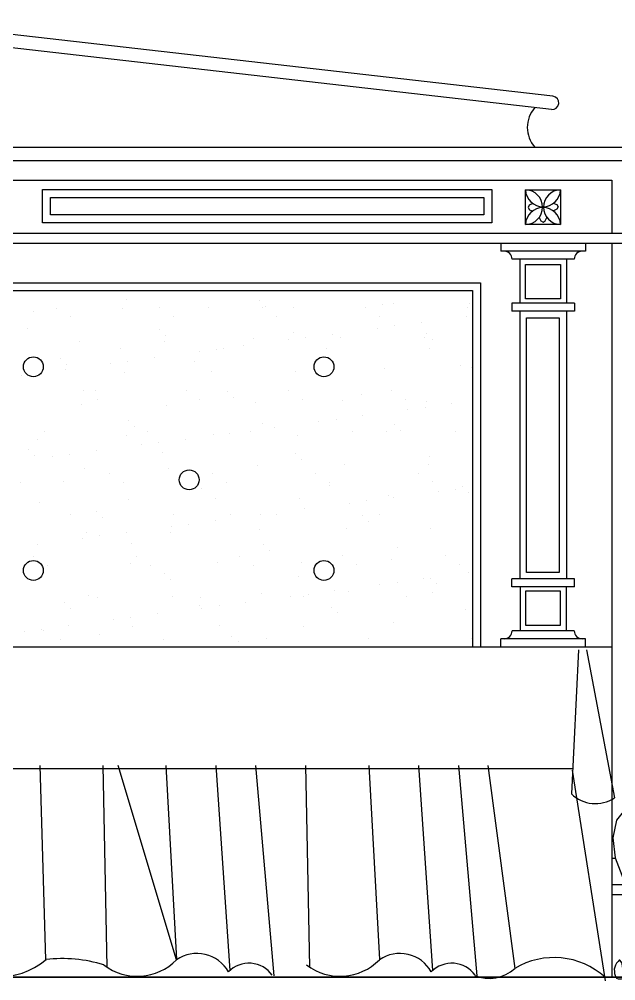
# Model space of a CAD drawing. Header units: inches. Extents: x 4.1 to 46.6, y 13.1 to 37.9.
# Drawn here: x 21.124 to 22.027, y 33.063 to 34.518 of the extents above; entities that cross this region are included whole.
import ezdxf

# ---------------------------------------------------------------- set-up
doc = ezdxf.new("R2010")
doc.units = ezdxf.units.IN
doc.header["$MEASUREMENT"] = 0
for name, color, linetype in [('02', 2, 'Continuous'), ('1', 1, 'Continuous'), ('4', 4, 'Continuous')]:
    doc.layers.add(name, color=color, linetype=linetype)

msp = doc.modelspace()

# ---------------------------------------------------------------- linework, layer by layer
at = {"layer": '02'}
for p, q in [((19.7847, 34.179), (22.0373, 34.179)), ((19.801, 33.5684), (22.021, 33.5684)), ((21.9828, 33.5634), (22.0252, 33.3398)), ((21.1554, 33.3884), (21.1642, 33.0944)), ((21.2507, 33.3884), (21.2569, 33.0836)), ((21.3625, 33.0948), (21.2742, 33.3884)), ((21.3463, 33.3884), (21.3626, 33.0949)), ((21.4218, 33.3884), (21.443, 33.0785)), ((21.4821, 33.3884), (21.5096, 33.0704)), ((21.5578, 33.3884), (21.5639, 33.0836)), ((21.6533, 33.3884), (21.6696, 33.0949)), ((21.7288, 33.3884), (21.75, 33.0785)), ((21.7891, 33.3884), (21.8167, 33.0704)), ((21.8336, 33.3884), (21.8743, 33.0815)), ((22.0118, 33.063), (21.9618, 33.3816)), ((22.021, 33.2483), (22.0263, 33.2483)), ((22.021, 33.2084), (22.0417, 33.2084)), ((22.021, 33.1934), (22.0466, 33.1934)), ((23.0016, 33.0683), (18.9772, 33.0683))]:
    msp.add_line(p, q, dxfattribs=at)
msp.add_lwpolyline([(19.9996, 33.5684), (19.9996, 34.119), (21.8224, 34.119), (21.8224, 33.5684)], dxfattribs=at)
for centre in [(21.1458, 33.9918), (21.5856, 33.9918), (21.3816, 33.8208), (21.1458, 33.6837), (21.5856, 33.6837)]:
    msp.add_circle(centre, 0.015, dxfattribs=at)
for centre, radius, start, end in [((21.9963, 33.3823), 0.0514, 225.0511, 304.1524), ((21.089, 33.188), 0.1201, 230.7677, 309.2164), ((21.1899, 32.8888), 0.2077, 72.4879, 96.8888), ((21.303, 33.1527), 0.083, 232.4463, 315.8175), ((21.3933, 33.0495), 0.0548, 29.5851, 124.1893), ((21.61, 33.1527), 0.083, 232.4463, 315.8175), ((21.7004, 33.0495), 0.0548, 29.5851, 124.1893), ((21.9337, 32.983), 0.1151, 47.8387, 121.1086), ((21.472, 33.0465), 0.0431, 35.0354, 135.8799), ((21.779, 33.0465), 0.0431, 35.0354, 135.8799), ((21.8357, 33.1232), 0.0567, 247.2957, 312.8042)]:
    msp.add_arc(centre, radius, start, end, dxfattribs=at)
at = {"layer": '1'}
for p, q in [((21.2872, 34.0935), (21.2872, 34.0935)), ((21.4873, 34.0917), (21.4873, 34.0917)), ((21.4965, 34.0833), (21.4965, 34.0833)), ((21.6745, 34.086), (21.6745, 34.086)), ((21.6903, 34.0873), (21.6903, 34.0873)), ((21.8054, 34.0877), (21.8054, 34.0877)), ((21.1457, 34.0752), (21.1457, 34.0752)), ((21.1807, 34.0807), (21.1807, 34.0807)), ((21.2807, 34.0801), (21.2807, 34.0801)), ((21.3364, 34.081), (21.3364, 34.081)), ((21.4116, 34.0818), (21.4116, 34.0818)), ((21.4921, 34.0812), (21.4921, 34.0812)), ((21.5132, 34.0678), (21.5132, 34.0678)), ((21.5395, 34.0812), (21.5395, 34.0812)), ((21.6478, 34.0815), (21.6478, 34.0815)), ((21.6689, 34.0681), (21.6689, 34.0681)), ((21.801, 34.0679), (21.801, 34.0679)), ((21.8035, 34.0818), (21.8035, 34.0818)), ((21.2018, 34.0672), (21.2018, 34.0672)), ((21.3575, 34.0675), (21.3575, 34.0675)), ((21.6924, 34.0536), (21.6924, 34.0536)), ((21.7331, 34.0589), (21.7331, 34.0589)), ((21.1369, 34.0496), (21.1369, 34.0496)), ((21.337, 34.0479), (21.337, 34.0479)), ((21.3462, 34.0394), (21.3462, 34.0394)), ((21.54, 34.0434), (21.54, 34.0434)), ((21.5985, 34.0412), (21.5985, 34.0412)), ((21.6664, 34.0502), (21.6664, 34.0502)), ((21.7401, 34.0417), (21.7401, 34.0417)), ((21.2163, 34.0306), (21.2163, 34.0306)), ((21.3442, 34.03), (21.3442, 34.03)), ((21.4792, 34.0349), (21.4792, 34.0349)), ((21.5318, 34.0324), (21.5318, 34.0324)), ((21.5579, 34.0359), (21.5579, 34.0359)), ((21.6101, 34.0366), (21.6101, 34.0366)), ((21.738, 34.0359), (21.738, 34.0359)), ((21.7493, 34.0333), (21.7493, 34.0333)), ((21.2777, 34.0189), (21.2777, 34.0189)), ((21.3972, 34.0147), (21.3972, 34.0147)), ((21.4233, 34.0181), (21.4233, 34.0181)), ((21.4334, 34.0192), (21.4334, 34.0192)), ((21.4639, 34.0235), (21.4639, 34.0235)), ((21.5891, 34.0195), (21.5891, 34.0195)), ((21.7448, 34.0197), (21.7448, 34.0197)), ((21.1867, 34.004), (21.1867, 34.004)), ((21.1959, 33.9955), (21.1959, 33.9955)), ((21.2627, 33.997), (21.2627, 33.997)), ((21.2887, 34.0004), (21.2887, 34.0004)), ((21.3293, 34.0058), (21.3293, 34.0058)), ((21.3897, 33.9996), (21.3897, 33.9996)), ((21.1947, 33.9881), (21.1947, 33.9881)), ((21.2839, 33.9838), (21.2839, 33.9838)), ((21.4147, 33.9854), (21.4147, 33.9854)), ((21.5427, 33.9848), (21.5427, 33.9848)), ((21.6777, 33.9897), (21.6777, 33.9897)), ((21.7928, 33.9934), (21.7928, 33.9934)), ((21.8086, 33.9913), (21.8086, 33.9913)), ((21.1281, 33.9793), (21.1281, 33.9793)), ((21.2211, 33.9555), (21.2211, 33.9555)), ((21.2394, 33.9557), (21.2394, 33.9557)), ((21.3768, 33.9558), (21.3768, 33.9558)), ((21.4394, 33.954), (21.4394, 33.954)), ((21.5325, 33.956), (21.5325, 33.956)), ((21.6882, 33.9563), (21.6882, 33.9563)), ((21.2422, 33.942), (21.2422, 33.942)), ((21.3979, 33.9423), (21.3979, 33.9423)), ((21.4487, 33.9455), (21.4487, 33.9455)), ((21.4824, 33.9385), (21.4824, 33.9385)), ((21.5536, 33.9426), (21.5536, 33.9426)), ((21.6132, 33.9402), (21.6132, 33.9402)), ((21.6425, 33.9495), (21.6425, 33.9495)), ((21.7093, 33.9429), (21.7093, 33.9429)), ((21.7411, 33.9396), (21.7411, 33.9396)), ((21.2194, 33.9343), (21.2194, 33.9343)), ((21.3473, 33.9337), (21.3473, 33.9337)), ((21.7125, 33.9268), (21.7125, 33.9268)), ((21.7385, 33.9302), (21.7385, 33.9302)), ((21.7792, 33.9356), (21.7792, 33.9356)), ((21.2891, 33.9101), (21.2891, 33.9101)), ((21.5779, 33.9091), (21.5779, 33.9091)), ((21.604, 33.9125), (21.604, 33.9125)), ((21.6446, 33.9178), (21.6446, 33.9178)), ((21.1624, 33.8934), (21.1624, 33.8934)), ((21.2984, 33.9016), (21.2984, 33.9016)), ((21.3181, 33.8937), (21.3181, 33.8937)), ((21.4738, 33.894), (21.4738, 33.894)), ((21.4922, 33.9056), (21.4922, 33.9056)), ((21.51, 33.9001), (21.51, 33.9001)), ((21.6295, 33.8942), (21.6295, 33.8942)), ((21.6808, 33.8933), (21.6808, 33.8933)), ((21.6922, 33.9039), (21.6922, 33.9039)), ((21.7014, 33.8955), (21.7014, 33.8955)), ((21.7852, 33.8945), (21.7852, 33.8945)), ((21.152, 33.8825), (21.152, 33.8825)), ((21.287, 33.8874), (21.287, 33.8874)), ((21.3754, 33.8824), (21.3754, 33.8824)), ((21.4179, 33.8891), (21.4179, 33.8891)), ((21.4433, 33.8913), (21.4433, 33.8913)), ((21.5458, 33.8885), (21.5458, 33.8885)), ((21.1388, 33.8662), (21.1388, 33.8662)), ((21.2408, 33.8647), (21.2408, 33.8647)), ((21.3088, 33.8736), (21.3088, 33.8736)), ((21.3348, 33.877), (21.3348, 33.877)), ((21.148, 33.8577), (21.148, 33.8577)), ((21.1742, 33.8559), (21.1742, 33.8559)), ((21.2002, 33.8593), (21.2002, 33.8593)), ((21.3419, 33.8618), (21.3419, 33.8618)), ((21.5419, 33.86), (21.5419, 33.86)), ((21.5511, 33.8516), (21.5511, 33.8516)), ((21.7449, 33.8556), (21.7449, 33.8556)), ((21.2226, 33.838), (21.2226, 33.838)), ((21.3505, 33.8373), (21.3505, 33.8373)), ((21.4855, 33.8422), (21.4855, 33.8422)), ((21.6164, 33.8439), (21.6164, 33.8439)), ((21.7443, 33.8433), (21.7443, 33.8433)), ((21.2615, 33.8303), (21.2615, 33.8303)), ((21.4172, 33.8305), (21.4172, 33.8305)), ((21.5729, 33.8308), (21.5729, 33.8308)), ((21.7286, 33.8311), (21.7286, 33.8311)), ((21.1268, 33.8165), (21.1268, 33.8165)), ((21.1915, 33.8179), (21.1915, 33.8179)), ((21.2825, 33.8168), (21.2825, 33.8168)), ((21.4008, 33.8077), (21.4008, 33.8077)), ((21.4382, 33.8171), (21.4382, 33.8171)), ((21.594, 33.8174), (21.594, 33.8174)), ((21.5946, 33.8117), (21.5946, 33.8117)), ((21.7497, 33.8177), (21.7497, 33.8177)), ((21.7846, 33.8068), (21.7846, 33.8068)), ((21.7947, 33.81), (21.7947, 33.81)), ((21.421, 33.7927), (21.421, 33.7927)), ((21.549, 33.7921), (21.549, 33.7921)), ((21.684, 33.797), (21.684, 33.797)), ((21.6907, 33.7944), (21.6907, 33.7944)), ((21.7586, 33.8034), (21.7586, 33.8034)), ((21.8039, 33.8016), (21.8039, 33.8016)), ((21.1551, 33.7862), (21.1551, 33.7862)), ((21.2902, 33.7911), (21.2902, 33.7911)), ((21.624, 33.7857), (21.624, 33.7857)), ((21.6501, 33.7891), (21.6501, 33.7891)), ((21.2027, 33.7682), (21.2027, 33.7682)), ((21.2413, 33.7723), (21.2413, 33.7723)), ((21.2505, 33.7638), (21.2505, 33.7638)), ((21.3584, 33.7685), (21.3584, 33.7685)), ((21.4443, 33.7679), (21.4443, 33.7679)), ((21.4894, 33.7679), (21.4894, 33.7679)), ((21.5141, 33.7688), (21.5141, 33.7688)), ((21.5561, 33.7767), (21.5561, 33.7767)), ((21.6444, 33.7661), (21.6444, 33.7661)), ((21.6699, 33.769), (21.6699, 33.769)), ((21.3549, 33.7502), (21.3549, 33.7502)), ((21.3809, 33.7537), (21.3809, 33.7537)), ((21.4215, 33.759), (21.4215, 33.759)), ((21.6536, 33.7577), (21.6536, 33.7577)), ((21.2257, 33.7416), (21.2257, 33.7416)), ((21.2463, 33.7359), (21.2463, 33.7359)), ((21.2869, 33.7413), (21.2869, 33.7413)), ((21.3536, 33.741), (21.3536, 33.741)), ((21.4887, 33.7459), (21.4887, 33.7459)), ((21.6195, 33.7475), (21.6195, 33.7475)), ((21.7474, 33.7469), (21.7474, 33.7469)), ((21.1524, 33.7236), (21.1524, 33.7236)), ((21.2203, 33.7325), (21.2203, 33.7325)), ((21.294, 33.724), (21.294, 33.724)), ((21.4941, 33.7223), (21.4941, 33.7223)), ((21.1461, 33.7048), (21.1461, 33.7048)), ((21.3018, 33.7051), (21.3018, 33.7051)), ((21.4575, 33.7053), (21.4575, 33.7053)), ((21.5033, 33.7138), (21.5033, 33.7138)), ((21.6132, 33.7056), (21.6132, 33.7056)), ((21.6971, 33.7178), (21.6971, 33.7178)), ((21.769, 33.7059), (21.769, 33.7059)), ((21.1672, 33.6913), (21.1672, 33.6913)), ((21.2933, 33.6947), (21.2933, 33.6947)), ((21.3229, 33.6916), (21.3229, 33.6916)), ((21.4242, 33.6964), (21.4242, 33.6964)), ((21.4786, 33.6919), (21.4786, 33.6919)), ((21.5521, 33.6958), (21.5521, 33.6958)), ((21.6343, 33.6922), (21.6343, 33.6922)), ((21.6871, 33.7007), (21.6871, 33.7007)), ((21.79, 33.6925), (21.79, 33.6925)), ((21.3438, 33.6784), (21.3438, 33.6784)), ((21.8047, 33.68), (21.8047, 33.68)), ((21.353, 33.6699), (21.353, 33.6699)), ((21.5468, 33.674), (21.5468, 33.674)), ((21.6701, 33.6623), (21.6701, 33.6623)), ((21.6962, 33.6657), (21.6962, 33.6657)), ((21.7368, 33.6711), (21.7368, 33.6711)), ((21.7469, 33.6722), (21.7469, 33.6722)), ((21.7561, 33.6638), (21.7561, 33.6638)), ((21.4918, 33.6495), (21.4918, 33.6495)), ((21.5616, 33.648), (21.5616, 33.648)), ((21.6022, 33.6533), (21.6022, 33.6533)), ((21.6227, 33.6512), (21.6227, 33.6512)), ((21.7506, 33.6506), (21.7506, 33.6506)), ((21.1935, 33.6345), (21.1935, 33.6345)), ((21.2289, 33.6453), (21.2289, 33.6453)), ((21.2431, 33.643), (21.2431, 33.643)), ((21.3568, 33.6447), (21.3568, 33.6447)), ((21.3988, 33.6433), (21.3988, 33.6433)), ((21.4676, 33.6356), (21.4676, 33.6356)), ((21.5355, 33.6446), (21.5355, 33.6446)), ((21.5545, 33.6436), (21.5545, 33.6436)), ((21.7102, 33.6438), (21.7102, 33.6438)), ((21.2027, 33.626), (21.2027, 33.626)), ((21.333, 33.6179), (21.333, 33.6179)), ((21.3965, 33.6301), (21.3965, 33.6301)), ((21.401, 33.6268), (21.401, 33.6268)), ((21.427, 33.6303), (21.427, 33.6303)), ((21.5966, 33.6283), (21.5966, 33.6283)), ((21.6058, 33.6199), (21.6058, 33.6199)), ((21.7996, 33.6239), (21.7996, 33.6239)), ((21.2664, 33.6091), (21.2664, 33.6091)), ((21.2924, 33.6125), (21.2924, 33.6125)), ((21.6903, 33.6043), (21.6903, 33.6043)), ((21.1318, 33.5914), (21.1318, 33.5914)), ((21.1578, 33.5948), (21.1578, 33.5948)), ((21.1614, 33.5935), (21.1614, 33.5935)), ((21.1985, 33.6002), (21.1985, 33.6002)), ((21.2965, 33.5984), (21.2965, 33.5984)), ((21.4273, 33.6001), (21.4273, 33.6001)), ((21.5553, 33.5994), (21.5553, 33.5994)), ((21.1865, 33.5796), (21.1865, 33.5796)), ((21.2462, 33.5862), (21.2462, 33.5862)), ((21.3422, 33.5799), (21.3422, 33.5799)), ((21.4463, 33.5845), (21.4463, 33.5845)), ((21.4555, 33.576), (21.4555, 33.576)), ((21.4979, 33.5801), (21.4979, 33.5801)), ((21.6536, 33.5804), (21.6536, 33.5804)), ((21.8093, 33.5807), (21.8093, 33.5807)), ((4.5079, 33.0683), (24.8041, 33.0683))]:
    msp.add_line(p, q, dxfattribs=at)
at = {"layer": '4'}
for p, q in [((21.9322, 34.401), (20.911, 34.5176)), ((21.9299, 34.3811), (20.911, 34.4975)), ((19.731, 34.324), (22.1006, 34.324)), ((19.731, 34.304), (22.1006, 34.304)), ((19.789, 34.274), (22.021, 34.274)), ((22.021, 34.274), (22.021, 34.194)), ((19.7847, 34.194), (22.0373, 34.194)), ((21.8531, 34.1787), (21.8531, 34.1667)), ((21.9816, 34.1787), (21.9816, 34.1667)), ((22.021, 34.179), (22.021, 33.0683)), ((21.9816, 34.1667), (21.8531, 34.1667)), ((21.9644, 34.1547), (21.8704, 34.1547)), ((21.8824, 34.0881), (21.8824, 34.1547)), ((21.9524, 34.1547), (21.9524, 34.0881)), ((21.8701, 34.0881), (21.8701, 34.0761)), ((21.9647, 34.0881), (21.8701, 34.0881)), ((21.9647, 34.0881), (21.9647, 34.0761)), ((21.9647, 34.0761), (21.8701, 34.0761)), ((21.8824, 33.6711), (21.8824, 34.0761)), ((21.9524, 34.0761), (21.9524, 33.6711)), ((21.8701, 33.6591), (21.8701, 33.6711)), ((21.9647, 33.6711), (21.8701, 33.6711)), ((21.9647, 33.6591), (21.9647, 33.6711)), ((21.9647, 33.6591), (21.8701, 33.6591)), ((21.8824, 33.6591), (21.8824, 33.5924)), ((21.9524, 33.5924), (21.9524, 33.6591)), ((21.9644, 33.5924), (21.8704, 33.5924)), ((21.8531, 33.5684), (21.8531, 33.5804)), ((21.9816, 33.5804), (21.8531, 33.5804)), ((21.9816, 33.5684), (21.9816, 33.5804)), ((21.9708, 33.5634), (21.9601, 33.3459)), ((21.9619, 33.3834), (19.8271, 33.3834))]:
    msp.add_line(p, q, dxfattribs=at)
for points in [[(21.8394, 34.2598), (21.8394, 34.2095), (21.1598, 34.2095), (21.1598, 34.2598)], [(21.9438, 34.2593), (21.9438, 34.2073), (21.8905, 34.2073), (21.8905, 34.2593)], [(21.8274, 34.2478), (21.8274, 34.2215), (21.1718, 34.2215), (21.1718, 34.2478)], [(21.9438, 34.1465), (21.9438, 34.0946), (21.8905, 34.0946), (21.8905, 34.1465)], [(21.9415, 34.066), (21.9415, 33.6804), (21.8922, 33.6804), (21.8922, 34.066)], [(21.9438, 33.6007), (21.9438, 33.6526), (21.8905, 33.6526), (21.8905, 33.6007)]]:
    msp.add_lwpolyline(points, close=True, dxfattribs=at)
for points in [[(21.9015, 34.2387), (21.8963, 34.2362), (21.8945, 34.2327), (21.8965, 34.2293), (21.9018, 34.2271)], [(21.9113, 34.2178), (21.9137, 34.2125), (21.9171, 34.2106), (21.9206, 34.2125), (21.923, 34.2178)], [(20.0116, 33.5684), (20.0116, 34.107), (21.8104, 34.107), (21.8104, 33.5684)], [(22.049, 33.3283), (22.0364, 33.3162), (22.0282, 33.3058), (22.0226, 33.2794), (22.0261, 33.249), (22.0362, 33.2226), (22.0475, 33.1907), (22.0494, 33.1838), (22.0533, 33.1632), (22.0561, 33.1327), (22.0565, 33.1251), (22.0535, 33.1039), (22.0514, 33.0982), (22.0374, 33.0836)], [(22.0374, 33.0836), (22.0369, 33.0897), (22.0334, 33.0942), (22.0324, 33.0942), (22.0306, 33.0923), (22.0283, 33.0896), (22.0278, 33.0887), (22.027, 33.0864), (22.0264, 33.0849), (22.0248, 33.0804), (22.0251, 33.077), (22.0255, 33.0739), (22.0264, 33.0707), (22.0285, 33.067), (22.031, 33.0661), (22.0336, 33.0659), (22.0359, 33.0659), (22.0389, 33.0668), (22.0405, 33.0677), (22.0421, 33.0691), (22.0434, 33.0702)]]:
    msp.add_lwpolyline(points, dxfattribs=at)
at = {"layer": '4', "extrusion": (0, 0, -1)}
msp.add_lwpolyline([(-21.9325, 34.2395), (-21.9378, 34.2372), (-21.9398, 34.2339), (-21.938, 34.2304), (-21.9328, 34.2279)], dxfattribs=at)
at = {"layer": '4'}
for centre, radius, start, end in [((21.931, 34.3911), 0.01, 263.4862, 83.4862), ((21.9385, 34.354), 0.0452, 138.4082, 221.5918), ((21.9171, 34.2607), 0.0267, 183.0079, 356.9921), ((21.8905, 34.2333), 0.026, 270, 90), ((21.9438, 34.2333), 0.026, 90, 270), ((21.9171, 34.2059), 0.0267, 3.0079, 176.9921), ((21.8584, 34.1547), 0.012, 0, 90), ((21.9764, 34.1547), 0.012, 90, 180), ((21.8584, 33.5924), 0.012, 270, 0), ((21.9764, 33.5924), 0.012, 180, 270)]:
    msp.add_arc(centre, radius, start, end, dxfattribs=at)

doc.saveas('drawing.dxf')
